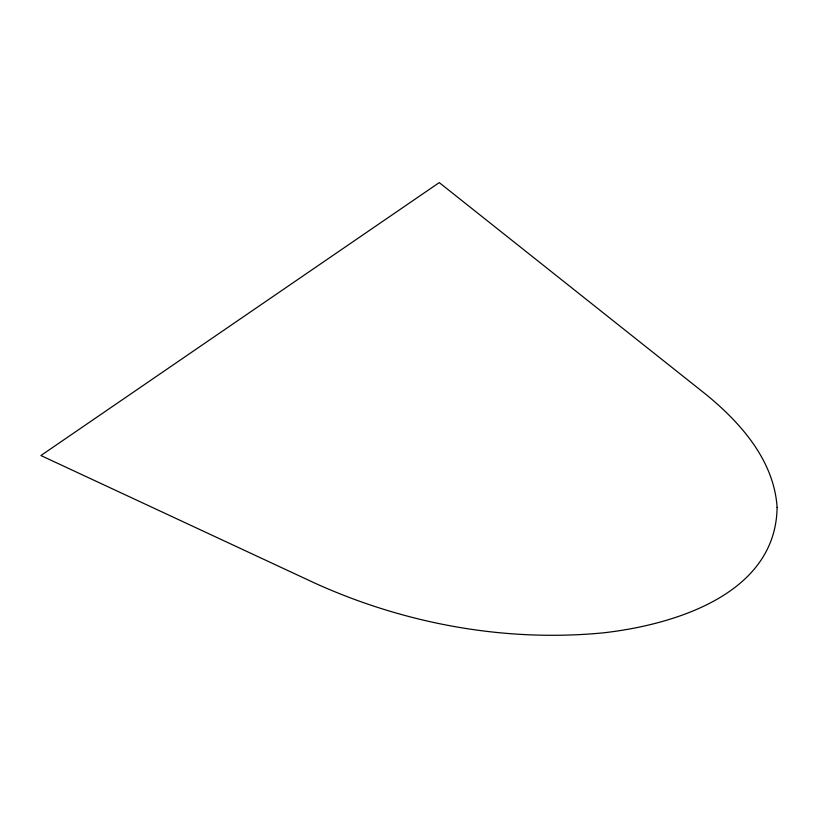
<?xml version="1.0" encoding="UTF-8"?>
<svg xmlns="http://www.w3.org/2000/svg" width="818" height="818" viewBox="0 0 818 818"><rect width="100%" height="100%" fill="white"/><g stroke="black" fill="none" stroke-linecap="round" stroke-linejoin="round"><path stroke-width="1.23" d="M777.1 507.416C775.842 594.216 674.226 624.768 603.52 632.825C505.289 642.365 404.951 623.899 315.227 583.295L40.9 455.534L439.256 182.608L706.282 394.685C740.924 423.07 774.084 460.636 777.1 507.416"/></g></svg>
